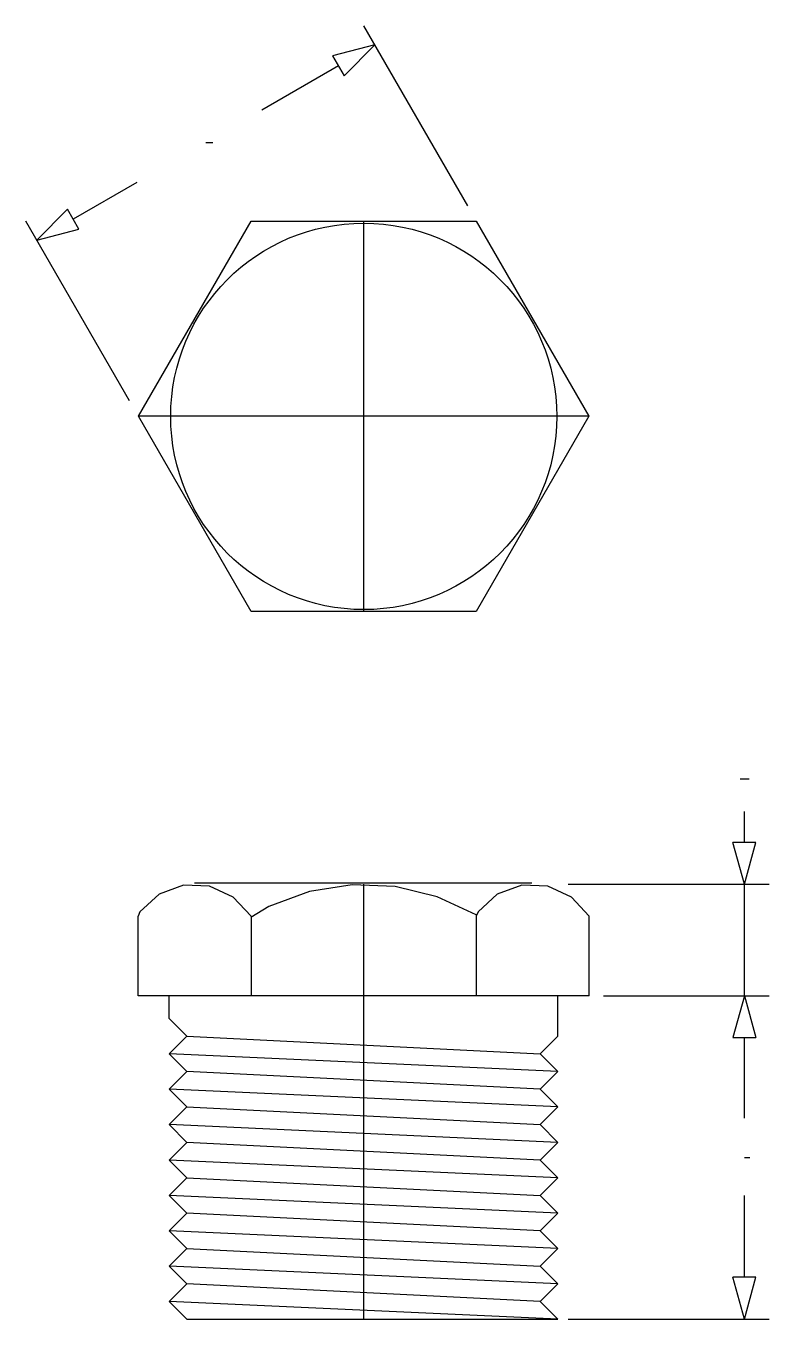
# Model space of a CAD drawing. Extents: x 693 to 1114, y 278 to 1009.
import ezdxf

# ---------------------------------------------------------------- set-up
doc = ezdxf.new("R2010")
doc.units = 0
doc.header["$MEASUREMENT"] = 0
doc.layers.add('1', color=7, linetype='CONTINUOUS')

msp = doc.modelspace()

# ---------------------------------------------------------------- linework, layer by layer
at = {"layer": '1', "color": 3, "linetype": 'Continuous'}
for p, q in [((884.7, 1009.43), (943.44, 907.69)), ((890.94, 998.62), (867.12, 992.45)), ((890.94, 998.62), (873.68, 981.09)), ((867.12, 992.45), (873.68, 981.09)), ((870.41, 986.77), (827.04, 961.73)), ((756.29, 920.88), (720.25, 900.08)), ((699.71, 888.22), (716.97, 905.76)), ((723.52, 894.4), (716.97, 905.76)), ((752.21, 797.29), (693.47, 899.04)), ((699.71, 888.22), (723.52, 894.4)), ((1100.25, 547.61), (1100.25, 565.1)), ((1100.25, 523.9), (1093.69, 547.61)), ((1106.81, 547.61), (1093.69, 547.61)), ((1100.25, 523.9), (1106.81, 547.61)), ((1000.44, 523.9), (1114.26, 523.9)), ((1100.25, 460.88), (1100.25, 523.9)), ((1020.44, 460.88), (1114.26, 460.88)), ((1100.25, 460.88), (1093.69, 437.17)), ((1100.25, 460.88), (1106.81, 437.17)), ((1093.69, 437.17), (1106.81, 437.17)), ((1100.25, 391.67), (1100.25, 437.17)), ((1100.25, 301.68), (1100.25, 347.88)), ((1100.25, 277.96), (1093.69, 301.68)), ((1106.81, 301.68), (1093.69, 301.68)), ((1100.25, 277.96), (1106.81, 301.68)), ((1000.44, 277.96), (1114.26, 277.96))]:
    msp.add_line(p, q, dxfattribs=at)
at = {"layer": '1', "color": 5, "linetype": 'Continuous'}
for p, q in [((795.33, 943.42), (799.33, 943.42)), ((1097.94, 583.54), (1102.94, 583.54)), ((1100.25, 369.42), (1103.25, 369.42))]:
    msp.add_line(p, q, dxfattribs=at)
at = {"layer": '1', "color": 7, "linetype": 'Continuous'}
for p, q in [((757.21, 788.63), (820.96, 899.03)), ((820.96, 899.03), (948.44, 899.03)), ((948.44, 899.03), (1012.17, 788.63)), ((820.96, 678.23), (757.21, 788.63)), ((1012.17, 788.63), (948.44, 678.23)), ((948.44, 678.23), (820.96, 678.23)), ((782.74, 523.42), (768.9, 518.28)), ((797.49, 522.87), (782.74, 523.42)), ((979.88, 524.48), (788.95, 524.48)), ((810.91, 516.72), (797.49, 522.87)), ((854.02, 519.83), (831.11, 511.41)), ((878.15, 523.62), (854.02, 519.83)), ((902.54, 522.63), (878.15, 523.62)), ((884.69, 523.9), (884.69, 277.96)), ((926.28, 516.89), (902.54, 522.63)), ((974.19, 523.42), (960.35, 518.28)), ((988.94, 522.87), (974.19, 523.42)), ((1002.36, 516.72), (988.94, 522.87)), ((768.9, 518.28), (758.08, 508.24)), ((820.96, 505.9), (810.91, 516.72)), ((948.44, 506.64), (926.28, 516.89)), ((960.35, 518.28), (949.53, 508.24)), ((1012.4, 505.9), (1002.36, 516.72)), ((758.08, 508.24), (756.99, 505.85)), ((756.99, 460.88), (756.99, 505.85)), ((831.11, 511.41), (820.76, 505.08)), ((820.96, 505.9), (820.96, 460.88)), ((949.53, 508.24), (948.44, 505.87)), ((948.44, 505.87), (948.44, 460.88)), ((1012.4, 460.88), (1012.4, 505.9)), ((1012.4, 460.88), (756.99, 460.88)), ((774.69, 447.96), (774.69, 460.88)), ((994.69, 437.96), (994.69, 460.88)), ((774.69, 447.96), (784.69, 437.96)), ((784.69, 437.96), (774.69, 427.96)), ((784.69, 437.96), (984.69, 427.96)), ((994.69, 437.96), (984.69, 427.96)), ((774.69, 427.96), (784.69, 417.96)), ((984.69, 427.96), (994.69, 417.96)), ((784.69, 417.96), (774.69, 407.96)), ((984.69, 407.96), (784.69, 417.96)), ((994.69, 417.96), (984.69, 407.96)), ((774.69, 407.96), (784.69, 397.96)), ((984.69, 407.96), (994.69, 397.96)), ((784.69, 397.96), (774.69, 387.96)), ((784.69, 397.96), (984.69, 387.96)), ((994.69, 397.96), (984.69, 387.96)), ((774.69, 387.96), (784.69, 377.96)), ((984.69, 387.96), (994.69, 377.96)), ((784.69, 377.96), (774.69, 367.96)), ((984.69, 367.96), (784.69, 377.96)), ((994.69, 377.96), (984.69, 367.96)), ((774.69, 367.96), (784.69, 357.96)), ((984.69, 367.96), (994.69, 357.96)), ((784.69, 357.96), (774.69, 347.96)), ((784.69, 357.96), (984.69, 347.96)), ((994.69, 357.96), (984.69, 347.96)), ((774.69, 347.96), (784.69, 337.96)), ((984.69, 347.96), (994.69, 337.96)), ((784.69, 337.96), (774.69, 327.96)), ((984.69, 327.96), (784.69, 337.96)), ((994.69, 337.96), (984.69, 327.96)), ((774.69, 327.96), (784.69, 317.96)), ((984.69, 327.96), (994.69, 317.96)), ((784.69, 317.96), (774.69, 307.96)), ((784.69, 317.96), (984.69, 307.96)), ((994.69, 317.96), (984.69, 307.96)), ((774.69, 307.96), (784.69, 297.96)), ((984.69, 307.96), (994.69, 297.96)), ((784.69, 297.96), (774.69, 287.96)), ((984.69, 287.96), (784.69, 297.96)), ((994.69, 297.96), (984.69, 287.96)), ((774.69, 287.96), (784.69, 277.96)), ((984.69, 287.96), (994.69, 277.96)), ((784.69, 277.96), (994.69, 277.96))]:
    msp.add_line(p, q, dxfattribs=at)
at = {"layer": '1', "color": 4, "linetype": 'Continuous'}
for p, q in [((884.69, 899.03), (884.69, 678.23)), ((1012.17, 788.63), (757.21, 788.63)), ((994.69, 417.96), (774.69, 427.96)), ((994.69, 397.96), (774.69, 407.96)), ((994.69, 377.96), (774.69, 387.96)), ((994.69, 357.96), (774.69, 367.96)), ((994.69, 337.96), (774.69, 347.96)), ((994.69, 317.96), (774.69, 327.96)), ((994.69, 297.96), (774.69, 307.96)), ((994.69, 277.96), (774.69, 287.96))]:
    msp.add_line(p, q, dxfattribs=at)
at = {"layer": '1', "color": 7, "linetype": 'Continuous'}
msp.add_circle((884.76, 788.56), 109.3, dxfattribs=at)

doc.saveas('drawing.dxf')
